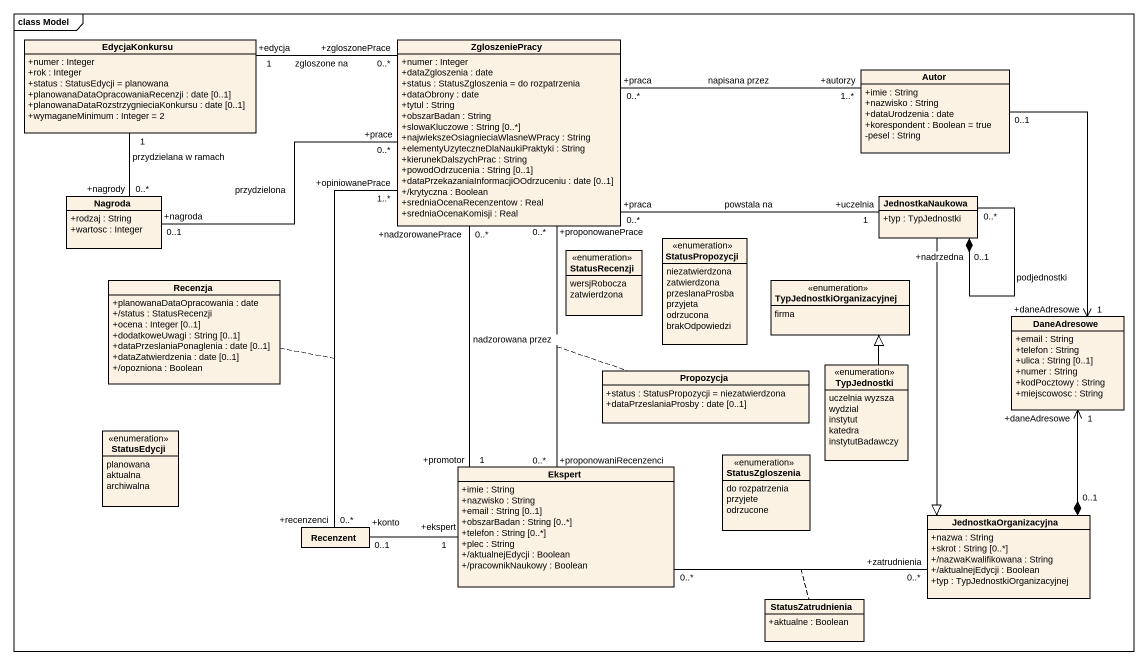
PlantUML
@startuml
mainframe class Model
hide circle
hide empty members
skinparam classAttributeIconSize 0
class EdycjaKonkursu {
  +numer : Integer
  +rok : Integer
  +status : StatusEdycji = planowana
  +planowanaDataOpracowaniaRecenzji : date [0..1]
  +planowanaDataRozstrzygnieciaKonkursu : date [0..1]
  +wymaganeMinimum : Integer = 2
}
class ZgloszeniePracy {
  +numer : Integer
  +dataZgloszenia : date
  +status : StatusZgloszenia = do rozpatrzenia
  +dataObrony : date
  +tytul : String
  +obszarBadan : String
  +slowaKluczowe : String [0..*]
  +najwiekszeOsiagnieciaWlasneWPracy : String
  +elementyUzyteczneDlaNaukiPraktyki : String
  +kierunekDalszychPrac : String
  +powodOdrzucenia : String [0..1]
  +dataPrzekazaniaInformacjiOOdrzuceniu : date [0..1]
  +/krytyczna : Boolean
  +sredniaOcenaRecenzentow : Real
  +sredniaOcenaKomisji : Real
}
class Autor {
  +imie : String
  +nazwisko : String
  +dataUrodzenia : date
  +korespondent : Boolean = true
  -pesel : String
}
class Nagroda {
  +rodzaj : String
  +wartosc : Integer
}
class JednostkaNaukowa {
  +typ : TypJednostki
}
enum StatusPropozycji {
  niezatwierdzona
  zatwierdzona
  przeslanaProsba
  przyjeta
  odrzucona
  brakOdpowiedzi
}
class Recenzja {
  +planowanaDataOpracowania : date
  +/status : StatusRecenzji
  +ocena : Integer [0..1]
  +dodatkoweUwagi : String [0..1]
  +dataPrzeslaniaPonaglenia : date [0..1]
  +dataZatwierdzenia : date [0..1]
  +/opozniona : Boolean
}
enum StatusRecenzji {
  wersjRobocza
  zatwierdzona
}
enum TypJednostkiOrganizacyjnej {
  firma
}
class DaneAdresowe {
  +email : String
  +telefon : String
  +ulica : String [0..1]
  +numer : String
  +kodPocztowy : String
  +miejscowosc : String
}
class Propozycja {
  +status : StatusPropozycji = niezatwierdzona
  +dataPrzeslaniaProsby : date [0..1]
}
enum TypJednostki {
  uczelnia wyzsza
  wydzial
  instytut
  katedra
  instytutBadawczy
}
enum StatusEdycji {
  planowana
  aktualna
  archiwalna
}
class Ekspert {
  +imie : String
  +nazwisko : String
  +email : String [0..1]
  +obszarBadan : String [0..*]
  +telefon : String [0..*]
  +plec : String
  +/aktualnejEdycji : Boolean
  +/pracownikNaukowy : Boolean
}
enum StatusZgloszenia {
  do rozpatrzenia
  przyjete
  odrzucone
}
class JednostkaOrganizacyjna {
  +nazwa : String
  +skrot : String [0..*]
  +/nazwaKwalifikowana : String
  +/aktualnejEdycji : Boolean
  +typ : TypJednostkiOrganizacyjnej
}
class Recenzent
class StatusZatrudnienia {
  +aktualne : Boolean
}
EdycjaKonkursu "+edycja\n1" -right- "+zgloszonePrace\n0..*" ZgloszeniePracy : zgloszone na
ZgloszeniePracy "+praca\n0..*" -right- "+autorzy\n1..*" Autor : napisana przez
ZgloszeniePracy "+praca\n0..*" -right- "+uczelnia\n1" JednostkaNaukowa : powstala na
Autor "0..1" --> "1\n+daneAdresowe" DaneAdresowe
Nagroda "+nagrody\n0..*" -up- "1" EdycjaKonkursu : przydzielana w ramach
Nagroda "+nagroda\n0..1" -right- "+prace\n0..*" ZgloszeniePracy : przydzielona
JednostkaNaukowa "+nadrzedna\n0..1" *-- "0..*" JednostkaNaukowa : podjednostki
JednostkaNaukowa --|> JednostkaOrganizacyjna
TypJednostki -up-|> TypJednostkiOrganizacyjnej
Ekspert "+proponowaniRecenzenci\n0..*" -up- "+proponowanePrace\n0..*" ZgloszeniePracy
(Ekspert, ZgloszeniePracy) .. Propozycja
Ekspert "+promotor\n1" -up- "+nadzorowanePrace\n0..*" ZgloszeniePracy : nadzorowana przez
Ekspert "0..*" -right- "+zatrudnienia\n0..*" JednostkaOrganizacyjna
(Ekspert, JednostkaOrganizacyjna) .. StatusZatrudnienia
JednostkaOrganizacyjna "0..1" *-up-> "+daneAdresowe\n1" DaneAdresowe
Recenzent "+recenzenci\n0..*" -up- "+opiniowanePrace\n1..*" ZgloszeniePracy
(Recenzent, ZgloszeniePracy) .. Recenzja
Recenzent "+konto\n0..1" -right- "+ekspert\n1" Ekspert
@enduml
